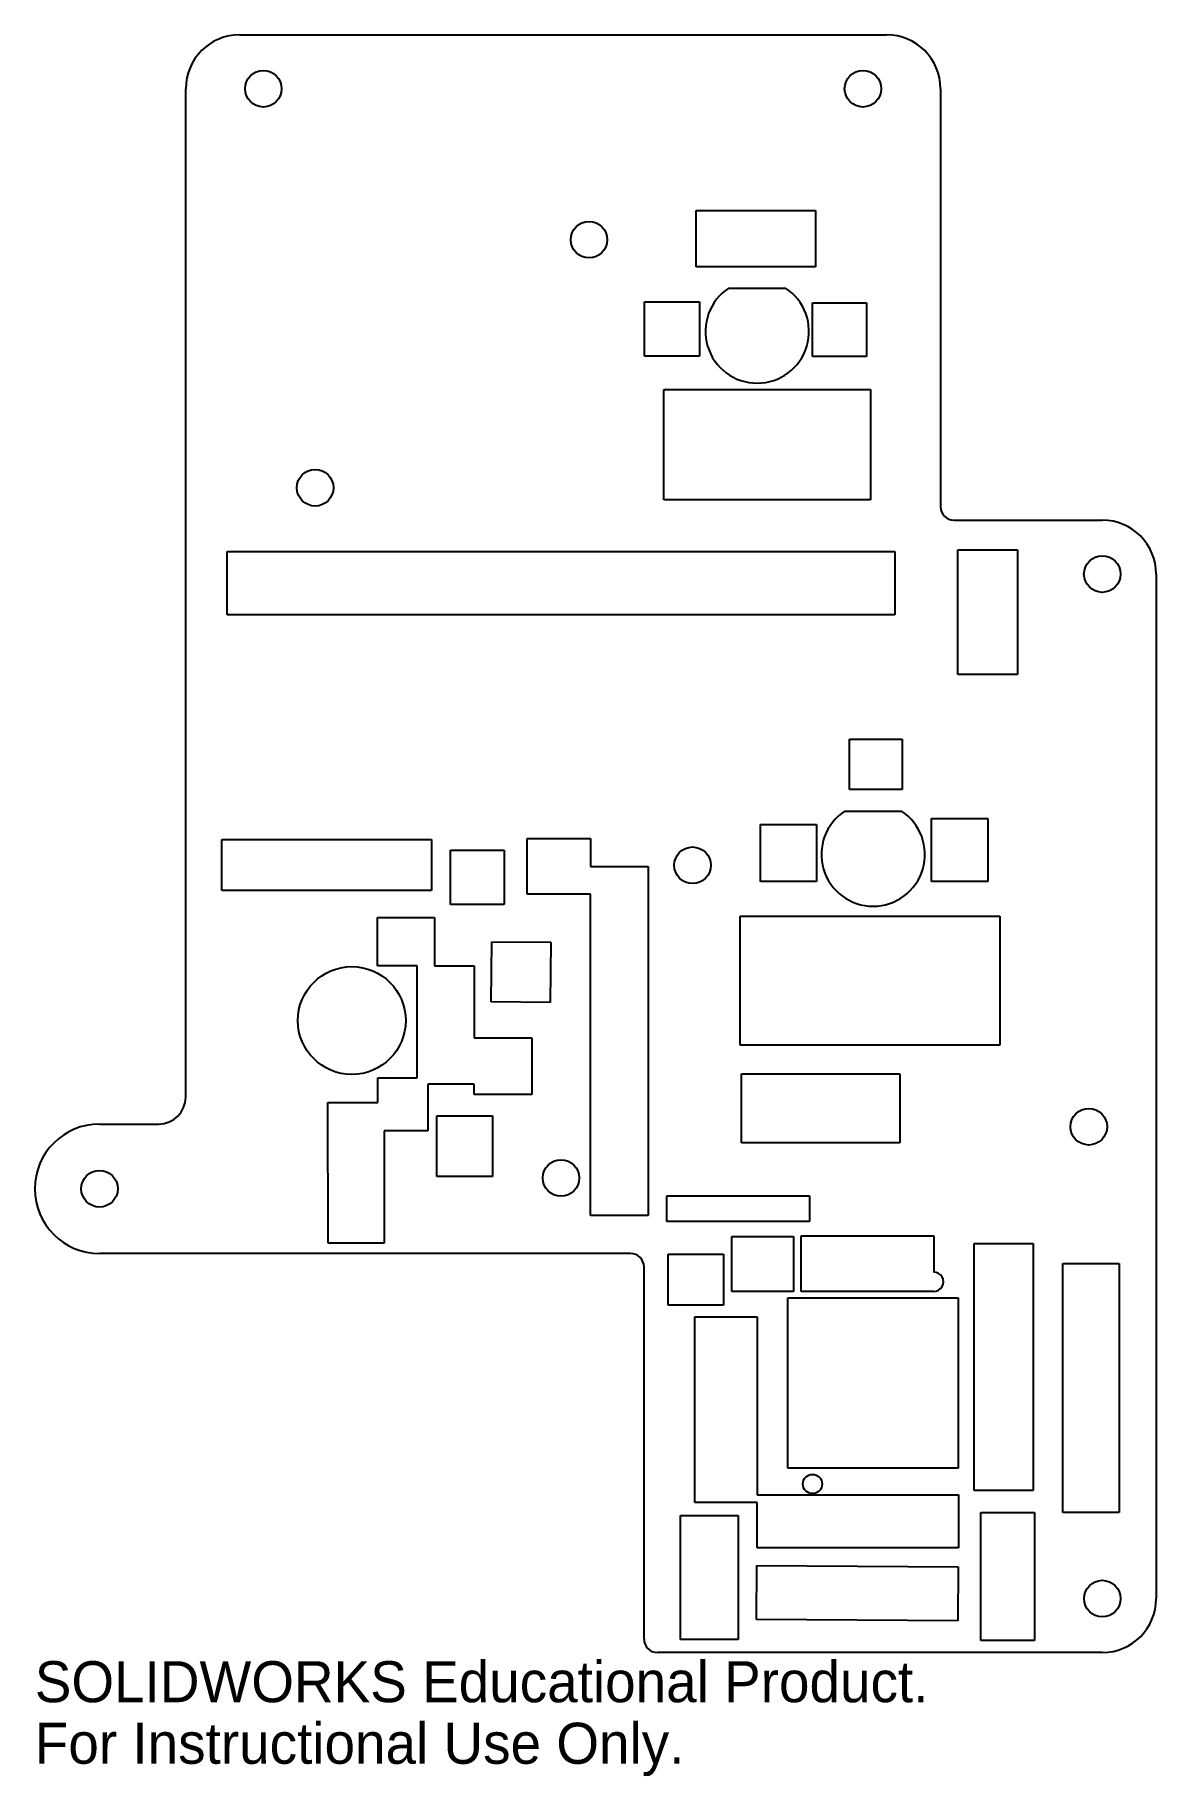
# Model space of a CAD drawing. Header units: inches. Extents: x -0.15 to 5.05, y -7.1 to 0.98.
import ezdxf

# ---------------------------------------------------------------- set-up
doc = ezdxf.new("R2010")
doc.units = ezdxf.units.IN
doc.header["$MEASUREMENT"] = 0
doc.styles.add('SLDTEXTSTYLE0', font='Arail.ttf')

msp = doc.modelspace()

# ---------------------------------------------------------------- linework, layer by layer
at = {"color": 1, "linetype": 'Continuous', "lineweight": 25}
for p, q in [((0.7971, 0.9753), (3.7971, 0.9753)), ((0.5471, -3.9497), (0.5471, 0.7253)), ((4.0471, 0.7253), (4.0471, -1.2122)), ((2.9132, 0.1607), (3.4677, 0.1607)), ((2.9132, -0.0996), (2.9132, 0.1607)), ((3.4677, 0.1607), (3.4677, -0.0996)), ((3.4677, -0.0996), (2.9132, -0.0996)), ((3.066, -0.1987), (3.3283, -0.1987)), ((2.6739, -0.2632), (2.9299, -0.2632)), ((2.6739, -0.5152), (2.6739, -0.2632)), ((2.9299, -0.2632), (2.9299, -0.5152)), ((3.4533, -0.2677), (3.7037, -0.2677)), ((3.4533, -0.5161), (3.4533, -0.2677)), ((3.7037, -0.2677), (3.7037, -0.5161)), ((2.9299, -0.5152), (2.6739, -0.5152)), ((3.7037, -0.5161), (3.4533, -0.5161)), ((2.7635, -0.669), (3.7222, -0.669)), ((2.7635, -1.1809), (2.7635, -0.669)), ((3.7222, -0.669), (3.7222, -1.1809)), ((3.7222, -1.1809), (2.7635, -1.1809)), ((4.1096, -1.2747), (4.7971, -1.2747)), ((0.7388, -1.4205), (3.8352, -1.4205)), ((0.7388, -1.7139), (0.7388, -1.4205)), ((3.8352, -1.4205), (3.8352, -1.7139)), ((4.1271, -1.4123), (4.404, -1.4123)), ((4.1271, -1.9908), (4.1271, -1.4123)), ((4.404, -1.4123), (4.404, -1.9908)), ((5.0471, -1.5247), (5.0471, -6.2747)), ((3.8352, -1.7139), (0.7388, -1.7139)), ((4.404, -1.9908), (4.1271, -1.9908)), ((3.6255, -2.2906), (3.8698, -2.2906)), ((3.6255, -2.5234), (3.6255, -2.2906)), ((3.8698, -2.2906), (3.8698, -2.5234)), ((3.8698, -2.5234), (3.6255, -2.5234)), ((3.6035, -2.6237), (3.8658, -2.6237)), ((4.0047, -2.6575), (4.2664, -2.6575)), ((4.0047, -2.9508), (4.0047, -2.6575)), ((4.2664, -2.6575), (4.2664, -2.9508)), ((3.2119, -2.6861), (3.4722, -2.6861)), ((3.2119, -2.9508), (3.2119, -2.6861)), ((3.4722, -2.6861), (3.4722, -2.9508)), ((0.7147, -2.7557), (1.6859, -2.7557)), ((0.7147, -2.9916), (0.7147, -2.7557)), ((1.6859, -2.7557), (1.6859, -2.9916)), ((1.7742, -2.8049), (2.0231, -2.8049)), ((1.7742, -3.0567), (1.7742, -2.8049)), ((2.0231, -2.8049), (2.0231, -3.0567)), ((2.131, -2.7508), (2.4232, -2.7508)), ((2.131, -3.0085), (2.131, -2.7508)), ((2.4232, -2.7508), (2.4232, -2.881)), ((2.4232, -2.881), (2.6915, -2.881)), ((2.6915, -2.881), (2.6915, -4.4986)), ((3.4722, -2.9508), (3.2119, -2.9508)), ((4.2664, -2.9508), (4.0047, -2.9508)), ((1.6859, -2.9916), (0.7147, -2.9916)), ((2.0231, -3.0567), (1.7742, -3.0567)), ((2.4232, -3.0085), (2.131, -3.0085)), ((2.4232, -4.4986), (2.4232, -3.0085)), ((1.4366, -3.1165), (1.7008, -3.1165)), ((1.4366, -3.3406), (1.4366, -3.1165)), ((1.7008, -3.1165), (1.7008, -3.3406)), ((3.1187, -3.1112), (4.3224, -3.1112)), ((3.1187, -3.7082), (3.1187, -3.1112)), ((4.3224, -3.1112), (4.3224, -3.7082)), ((1.9637, -3.5078), (1.9664, -3.2293)), ((1.9664, -3.2293), (2.24, -3.2319)), ((2.24, -3.2319), (2.2373, -3.5105)), ((1.6199, -3.3406), (1.4366, -3.3406)), ((1.6199, -3.861), (1.6199, -3.3406)), ((1.7008, -3.3406), (1.884, -3.3406)), ((1.884, -3.3406), (1.884, -3.6752)), ((2.2373, -3.5105), (1.9637, -3.5078)), ((1.884, -3.6752), (2.1523, -3.6752)), ((2.1523, -3.6752), (2.1523, -3.9381)), ((4.3224, -3.7082), (3.1187, -3.7082)), ((1.4378, -3.8611), (1.6199, -3.861)), ((1.4378, -3.9752), (1.4378, -3.8611)), ((3.1243, -4.1622), (3.1243, -3.8417)), ((3.1243, -3.8417), (3.8582, -3.8417)), ((3.8582, -3.8417), (3.8582, -4.1622)), ((1.67, -3.8897), (1.6701, -4.1063)), ((1.884, -3.8897), (1.67, -3.8897)), ((1.884, -3.9381), (1.884, -3.8897)), ((2.1523, -3.9381), (1.884, -3.9381)), ((1.2064, -3.9753), (1.4378, -3.9752)), ((1.2067, -4.6268), (1.2064, -3.9753)), ((1.7114, -4.0364), (1.969, -4.0364)), ((1.7114, -4.318), (1.7114, -4.0364)), ((1.969, -4.0364), (1.969, -4.318)), ((0.1471, -4.0747), (0.4221, -4.0747)), ((1.6701, -4.1063), (1.4668, -4.1064)), ((1.4668, -4.1064), (1.467, -4.6267)), ((3.8582, -4.1622), (3.1243, -4.1622)), ((1.969, -4.318), (1.7114, -4.318)), ((2.778, -4.4081), (3.4399, -4.4081)), ((2.778, -4.5271), (2.778, -4.4081)), ((3.4399, -4.4081), (3.4399, -4.5271)), ((2.6915, -4.4986), (2.4232, -4.4986)), ((3.4399, -4.5271), (2.778, -4.5271)), ((3.08, -4.5954), (3.3646, -4.5954)), ((3.08, -4.8514), (3.08, -4.5954)), ((3.3646, -4.5954), (3.3646, -4.8514)), ((3.4006, -4.5933), (4.0157, -4.5933)), ((3.4006, -4.8505), (3.4006, -4.5933)), ((4.0157, -4.5933), (4.0157, -4.7615)), ((2.6096, -4.6747), (0.1471, -4.6747)), ((1.467, -4.6267), (1.2067, -4.6268)), ((2.7845, -4.6778), (3.0404, -4.6778)), ((2.7845, -4.9149), (2.7845, -4.6778)), ((3.0404, -4.6778), (3.0404, -4.9149)), ((4.2034, -4.629), (4.4767, -4.629)), ((4.2034, -5.7729), (4.2034, -4.629)), ((4.4767, -4.629), (4.4767, -5.7729)), ((2.6721, -6.4622), (2.6721, -4.7372)), ((4.6142, -4.7207), (4.8755, -4.7207)), ((4.6142, -5.8756), (4.6142, -4.7207)), ((4.8755, -4.7207), (4.8755, -5.8756)), ((3.0404, -4.9149), (2.7845, -4.9149)), ((3.3646, -4.8514), (3.08, -4.8514)), ((3.3396, -4.8797), (4.1296, -4.8797)), ((3.3396, -5.6697), (3.3396, -4.8797)), ((4.0157, -4.8505), (3.4006, -4.8505)), ((4.1296, -4.8797), (4.1296, -5.6697)), ((2.9082, -4.9682), (3.1964, -4.9682)), ((2.9082, -5.8289), (2.9082, -4.9682)), ((3.1964, -4.9682), (3.1964, -5.7935)), ((4.1296, -5.6697), (3.3396, -5.6697)), ((3.1964, -5.7935), (4.1311, -5.7935)), ((4.1311, -5.7935), (4.1311, -6.04)), ((4.4767, -5.7729), (4.2034, -5.7729)), ((2.8416, -5.8901), (3.1086, -5.8901)), ((2.8416, -6.4645), (2.8416, -5.8901)), ((3.1964, -5.8289), (2.9082, -5.8289)), ((3.1086, -5.8901), (3.1086, -6.4645)), ((3.1964, -6.04), (3.1964, -5.8289)), ((4.2347, -5.8756), (4.4822, -5.8756)), ((4.2347, -6.4694), (4.2347, -5.8756)), ((4.4822, -5.8756), (4.4822, -6.4694)), ((4.8755, -5.8756), (4.6142, -5.8756)), ((4.1311, -6.04), (3.1964, -6.04)), ((3.1937, -6.3709), (3.1956, -6.1211)), ((3.1956, -6.1211), (4.1286, -6.1282)), ((4.1286, -6.1282), (4.1267, -6.3779)), ((4.1267, -6.3779), (3.1937, -6.3709)), ((4.7971, -6.5247), (2.7346, -6.5247)), ((3.1086, -6.4645), (2.8416, -6.4645)), ((4.4822, -6.4694), (4.2347, -6.4694))]:
    msp.add_line(p, q, dxfattribs=at)
for centre, radius in [((0.9071, 0.7253), 0.0847), ((3.6871, 0.7253), 0.0847), ((2.4171, 0.0253), 0.0847), ((1.1471, -1.1247), 0.0847), ((4.7971, -1.5247), 0.0848), ((2.8971, -2.8747), 0.0847), ((1.3171, -3.5947), 0.25), ((4.7346, -4.0872), 0.0847), ((2.2871, -4.3247), 0.0847), ((0.1471, -4.3747), 0.0847), ((3.4534, -5.7435), 0.0445), ((4.7971, -6.2747), 0.0847)]:
    msp.add_circle(centre, radius, dxfattribs=at)
for centre, radius, start, end in [((0.7971, 0.7253), 0.25, 90, 180), ((3.7971, 0.7253), 0.25, 0, 90), ((3.1971, -0.3997), 0.24, 123.12294, 56.87706), ((4.1096, -1.2122), 0.0625, 180, 270), ((4.7971, -1.5247), 0.25, 0, 90), ((3.7346, -2.8247), 0.24, 123.12294, 56.87706), ((0.4221, -3.9497), 0.125, 270, 0), ((0.1471, -4.3747), 0.3, 90, 270), ((2.6096, -4.7372), 0.0625, 0, 90), ((4.0159, -4.806), 0.0445, 269.80065, 90.19935), ((4.7971, -6.2747), 0.25, 270, 0), ((2.7346, -6.4622), 0.0625, 180, 270)]:
    msp.add_arc(centre, radius, start, end, dxfattribs=at)

# ---------------------------------------------------------------- texts
at = {"color": 7, "linetype": 'Continuous', "char_height": 0.1903, "attachment_point": 1, "style": 'SLDTEXTSTYLE0'}
for s, insert in [('SOLIDWORKS Educational Product.', (-0.1529, -6.5649)), ('For Instructional Use Only.', (-0.1529, -6.8503))]:
    msp.add_mtext(s, dxfattribs=dict(at, insert=insert))

doc.saveas('drawing.dxf')
